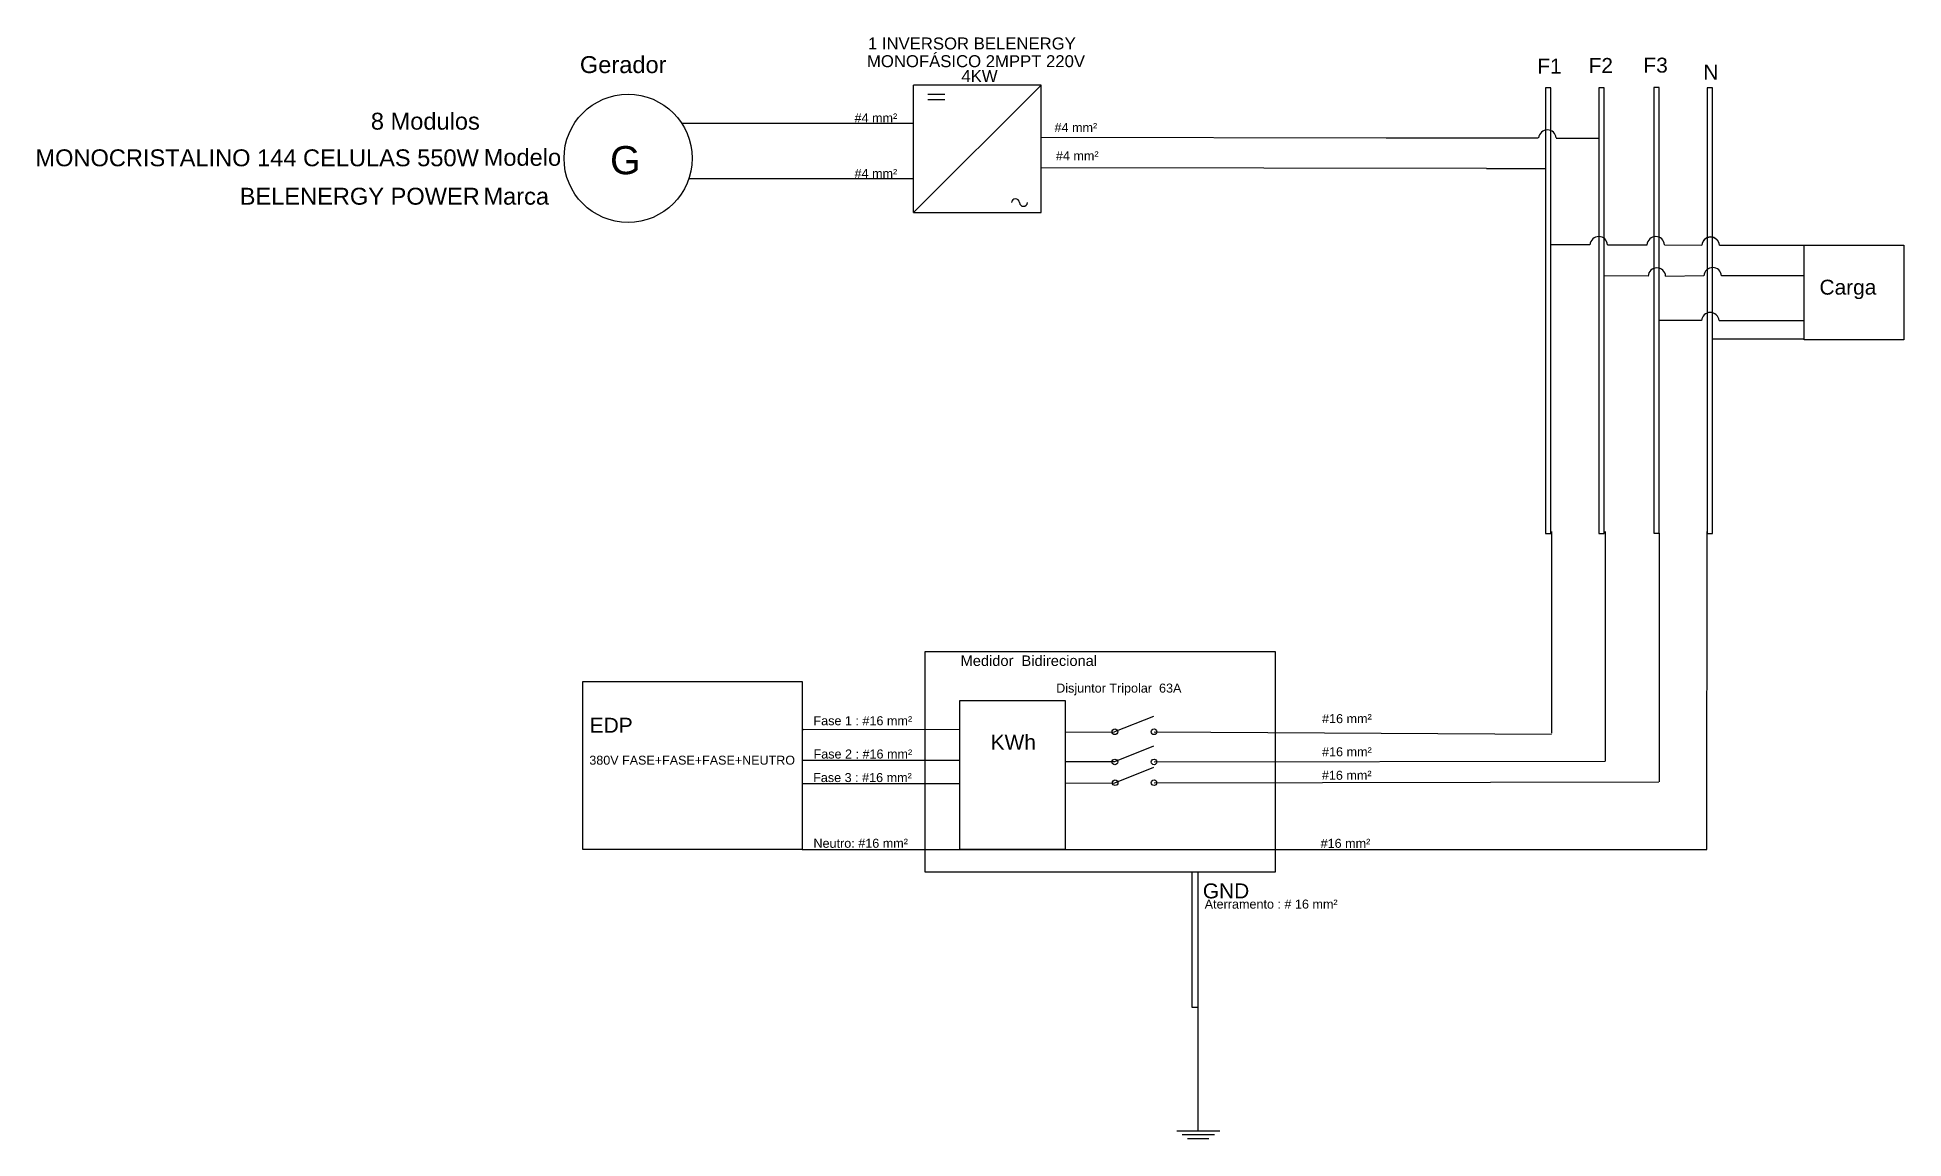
# Model space of a CAD drawing. Header units: millimetres. Extents: x 2645 to 32042, y 941 to 18288.
import ezdxf

# ---------------------------------------------------------------- set-up
doc = ezdxf.new("R2010")
doc.units = ezdxf.units.MM
doc.styles.add('arial', font='arial.ttf')
doc.styles.get("Standard").update_dxf_attribs({"font": 'arial.ttf'})

msp = doc.modelspace()

# ---------------------------------------------------------------- linework, layer by layer
for p, q in [((18456, 17536), (16444, 17536)), ((18456, 17536), (16444, 15529)), ((16444, 15527), (16444, 17536)), ((16671, 17393), (16940, 17393)), ((18456, 15527), (18456, 17536)), ((26398, 17494), (26398, 10474)), ((26483, 17494), (26398, 17494)), ((26483, 10474), (26483, 17494)), ((27241, 17494), (27241, 11593)), ((27326, 17494), (27241, 17494)), ((27241, 17494), (27241, 10474)), ((27326, 17494), (27241, 17494)), ((27326, 11593), (27326, 17494)), ((27326, 10474), (27326, 17494)), ((28105, 17499), (28105, 11598)), ((28189, 17499), (28105, 17499)), ((28105, 17499), (28105, 10479)), ((28189, 17499), (28105, 17499)), ((28189, 11598), (28189, 17499)), ((28189, 10479), (28189, 17499)), ((28946, 17493), (28946, 11592)), ((29030, 17493), (28946, 17493)), ((28946, 17493), (28946, 10473)), ((29030, 17493), (28946, 17493)), ((29030, 11592), (29030, 17493)), ((29030, 10473), (29030, 17493)), ((16671, 17310), (16940, 17310)), ((16444, 16932), (12796, 16932)), ((23890, 16699), (18456, 16709)), ((26285, 16699), (23890, 16699)), ((26568, 16702), (27243, 16702)), ((25470, 16221), (18456, 16232)), ((25470, 16221), (26397, 16221)), ((16444, 16057), (12905, 16057)), ((16444, 15527), (18456, 15527)), ((27099, 15022), (26483, 15022)), ((27378, 15022), (27999, 15022)), ((28276, 15022), (28862, 15013)), ((29139, 15016), (30408, 15016)), ((30408, 15016), (30476, 15016)), ((28015, 14527), (27323, 14531)), ((28293, 14527), (28896, 14534)), ((29173, 14538), (30132, 14538)), ((30132, 14538), (30476, 14538)), ((28857, 13827), (28189, 13827)), ((29135, 13827), (30476, 13827)), ((29030, 13537), (30476, 13537)), ((26398, 10474), (26483, 10474)), ((26496, 10507), (26496, 7326)), ((27241, 10474), (27326, 10474)), ((27339, 10507), (27339, 6889)), ((28105, 10479), (28189, 10479)), ((28189, 10479), (28189, 6559)), ((28944, 5494), (28948, 10506)), ((28946, 10473), (29030, 10473)), ((14697, 7386), (14692, 7386)), ((14697, 7386), (14712, 7386)), ((17177, 7381), (14712, 7386)), ((20227, 7593), (19611, 7347)), ((20234, 7350), (26496, 7313)), ((19610, 7346), (18832, 7336)), ((20227, 7121), (19611, 6875)), ((14697, 6898), (14692, 6898)), ((17177, 6897), (14697, 6898)), ((19612, 6874), (18837, 6875)), ((20228, 6789), (19612, 6543)), ((20234, 6875), (27339, 6889)), ((14697, 6535), (17177, 6535)), ((19614, 6543), (18836, 6533)), ((20238, 6545), (28185, 6559)), ((14692, 5494), (28944, 5494))]:
    msp.add_line(p, q)
at = {"color": 3}
for p, q in [((20831, 5142), (20831, 3011)), ((20932, 3011), (20932, 5142)), ((20831, 3010), (20932, 3010)), ((20932, 1068), (20932, 3011)), ((21269, 1059), (20595, 1059)), ((21185, 1000), (20679, 1000)), ((21100, 941), (20763, 941))]:
    msp.add_line(p, q, dxfattribs=at)
for points in [[(30476, 15016), (32042, 15016), (32042, 13524), (30476, 13524)], [(16630, 8613), (22143, 8613), (22143, 5141), (16630, 5141)], [(11235, 8140), (14692, 8140), (14692, 5494), (11235, 5494)], [(17177, 7843), (18837, 7843), (18837, 5497), (17177, 5497)]]:
    msp.add_lwpolyline(points, close=True)
for centre, radius in [((11950, 16382), 1009), ((19618, 7350), 44), ((20234, 7350), 44), ((19618, 6875), 44), ((20234, 6875), 44), ((19622, 6547), 44), ((20235, 6547), 44)]:
    msp.add_circle(centre, radius)
for centre, radius, start, end in [((26430, 16691), 139, 4.8421, 175.1489), ((18051, 15681), 63.4, 3.9496, 176.0504), ((18177, 15690), 63.4, 183.9496, 356.0504), ((27239, 15010), 139, 4.8264, 175.1736), ((28137, 15010), 139, 4.8264, 175.1736), ((29001, 15004), 139, 4.8264, 175.1489), ((29001, 15001), 139, 4.8264, 175.1489), ((28154, 14516), 139, 4.8264, 175.1736), ((29034, 14522), 139, 4.8264, 175.1489), ((28996, 13815), 139, 4.8264, 175.1736)]:
    msp.add_arc(centre, radius, start, end)

# ---------------------------------------------------------------- texts
for s, height, p in [('1 INVERSOR BELENERGY', 188.29, (15728, 18097)), ('MONOFÁSICO 2MPPT 220V', 188.29, (15713, 17818)), ('F1', 235.4, (26271, 17718)), ('F2', 235.4, (27079, 17727)), ('F3', 235.4, (27943, 17732)), ('4KW ', 188.3, (17200, 17583)), ('N', 235, (28886, 17622)), ('#4 mm²', 142, (15517, 16947)), ('#4 mm²', 142, (18667, 16796)), ('G', 444, (11666, 16131)), ('#4 mm²', 142, (18689, 16351)), ('#4 mm²', 142, (15517, 16072)), ('Carga', 235.4, (30716, 14235)), ('Medidor  Bidirecional', 164.76, (17188, 8387)), ('Disjuntor Tripolar  63A', 141.98, (18693, 7967)), ('EDP', 235.4, (11347, 7335)), ('Fase 1 : #16 mm²', 141.98, (14870, 7453)), ('#16 mm²', 142, (22881, 7486)), ('Fase 2 : #16 mm²', 141.98, (14871, 6929)), ('KWh', 235.4, (17661, 7068)), ('#16 mm²', 142, (22881, 6964)), ('380V FASE+FASE+FASE+NEUTRO', 141.22, (11340, 6832)), ('Fase 3 : #16 mm²', 141.98, (14865, 6558)), ('#16 mm²', 142, (22878, 6594)), ('Neutro: #16 mm²', 141.98, (14870, 5523)), ('#16 mm²', 142, (22858, 5522)), ('GND', 235.4, (21003, 4726)), ('Aterramento : # 16 mm²', 141.98, (21032, 4565))]:
    msp.add_text(s, height=height).set_placement(p)
at = {"style": 'arial'}
for s, p in [('Gerador ', (11191, 17725)), ('Modelo', (9676, 16265)), ('Marca', (9672, 15652))]:
    msp.add_text(s, height=266.2, dxfattribs=at).set_placement(p)
at = {"color": 2, "style": 'arial'}
for s, height, p in [('8 Modulos', 266.2, (7899, 16834)), ('MONOCRISTALINO 144 CELULAS 550W', 266.22, (2615, 16257)), ('BELENERGY POWER', 266.22, (5833, 15652))]:
    msp.add_text(s, height=height, dxfattribs=at).set_placement(p)

doc.saveas('drawing.dxf')
